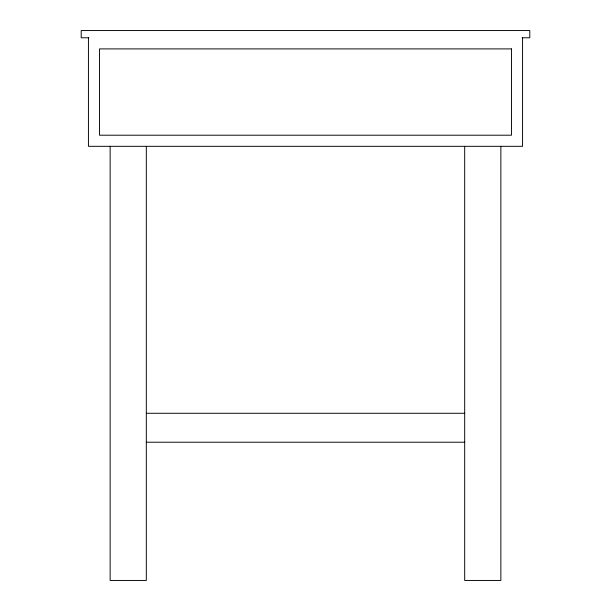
<?xml version="1.0" encoding="UTF-8"?>
<svg xmlns="http://www.w3.org/2000/svg" width="611" height="611" viewBox="0 0 611 611"><rect width="100%" height="100%" fill="white"/><g stroke="black" fill="none" stroke-linecap="round" stroke-linejoin="round"><path stroke-width="0.92" d="M88.832 37.783L81.202 37.783L81.202 30.55L529.798 30.55L529.798 37.783L522.168 37.783M146.319 413.28L464.681 413.28M146.319 442.219L464.681 442.219M522.565 37.783L522.565 146.319L88.435 146.319L88.435 37.783M500.86 146.319L500.86 580.45L464.681 580.45L464.681 146.319M146.319 146.319L146.319 580.45L110.14 580.45L110.14 146.319M511.453 48.903L99.547 48.903L99.547 135.207L511.453 135.207L511.453 48.903"/></g></svg>
